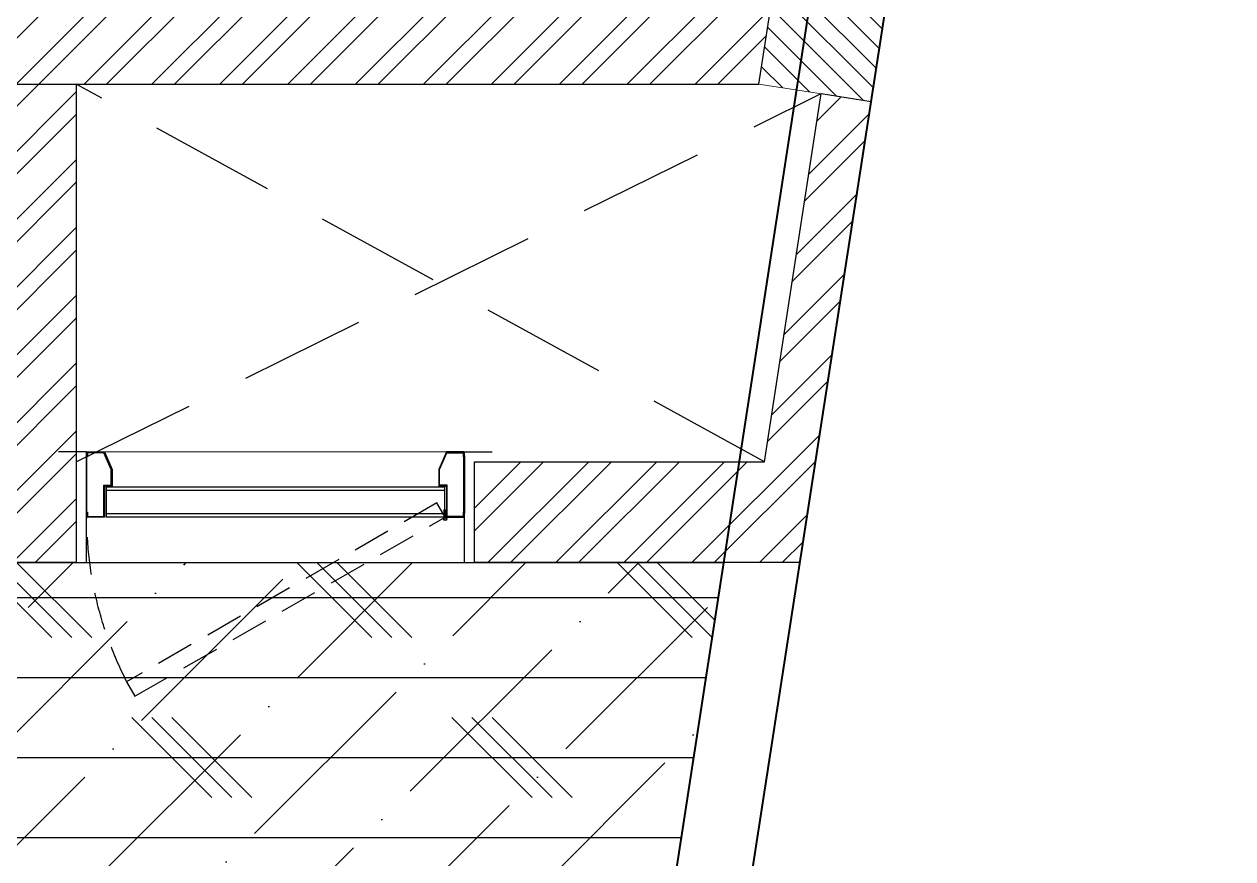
# Model space of a CAD drawing. Header units: millimetres. Extents: x 263321 to 2483465, y 33647 to 614421.
# Drawn here: x 2413343 to 2415741, y 394769 to 396426 of the extents above; entities that cross this region are included whole.
import ezdxf

# ---------------------------------------------------------------- set-up
doc = ezdxf.new("R2010")
doc.units = ezdxf.units.MM
doc.linetypes.add('HIDDEN', pattern=[0.375, 0.25, -0.125])
for name, color, linetype, lineweight in [('A-PLAN-COLUMN', 3, 'Continuous', 0), ('A-PLAN-RCC-HATCH', 8, 'Continuous', 13), ('A-PLAN-THIN', 251, 'Continuous', 15), ('TOA-FL-CPT-1', 8, 'Continuous', 5), ('WALL', 6, 'Continuous', 40)]:
    doc.layers.add(name, color=color, linetype=linetype, lineweight=lineweight)
for name, color, linetype in [('A-PLAN-DOOR', 7, 'Continuous'), ('A-PLAN-HIDDEN', 1, 'HIDDEN'), ('A-PLAN-WALL', 6, 'Continuous'), ('A-PLAN-WALL HATCH', 8, 'Continuous'), ('CEILING TOA', 250, 'Continuous'), ('FLOORING TOA', 7, 'Continuous')]:
    doc.layers.add(name, color=color, linetype=linetype)
pattern_1 = [(45, (-42266.07, -300862.51), (-67.35192, 67.35192), []), (45, (-42221.17, -300862.51), (-67.35192, 67.35192), [])]

# ---------------------------------------------------------------- blocks, each defined once
blk = doc.blocks.new('Rest room-2.0')
at = {"layer": 'A-PLAN-RCC-HATCH'}
h = blk.add_hatch(dxfattribs=at)
h.set_pattern_fill('ANSI31', color=256, scale=10, angle=90, style=0)
h.set_pattern_definition([(135, (-235786.27, -223405.926), (-22.4506403, -22.4506403), [])])
h.paths.add_polyline_path([(8927.7, 5864.7), (7117.7, -5885.3), (7117.7, -5885.3), (7117.7, -5885.3), (7340.1, -5919.6), (9150, 5830.4)])
at = {"layer": 'A-PLAN-WALL HATCH'}
h = blk.add_hatch(dxfattribs=at)
h.set_pattern_fill('ANSI32', color=256, scale=10, angle=-90, style=0)
h.set_pattern_definition([(225, (247665.52, -355907.41), (-67.35192, 67.35192), []), (225, (247665.52, -355952.31), (-67.35192, 67.35192), [])])
h.paths.add_polyline_path([(7148.5, -5685.3), (3948.7, -5685.3), (3948.7, -5885.3), (7117.7, -5885.3)])
at = {"layer": 'A-PLAN-COLUMN'}
blk.add_lwpolyline([(8927.7, 5864.7), (7117.7, -5885.3), (7117.7, -5885.3), (7117.7, -5885.3), (7340.1, -5919.6), (9150, 5830.4), (8927.7, 5864.7)], dxfattribs=at)
at = {"layer": 'A-PLAN-WALL'}
blk.add_lwpolyline([(7148.5, -5685.3), (3948.7, -5685.3), (3948.7, -5885.3), (7117.7, -5885.3), (7148.5, -5685.3)], dxfattribs=at)
blk = doc.blocks.new('A$C3F28102C')
at = {"layer": 'A-PLAN-DOOR'}
h = blk.add_hatch(dxfattribs=at)
h.set_pattern_fill('ANSI31', color=256, style=0)
h.set_pattern_definition([(315, (-1529.3283, 1000.1135), (-0.44194174, -0.44194174), [])])
h.paths.add_polyline_path([(1.3, -14.9), (0, -14.9), (0, 0), (1.3, 0)])
h.paths.add_polyline_path([(1.3, 0.2), (1.3, 0), (0, 0), (0, 1.1, 0.115729)])
h.paths.add_polyline_path([(4.9, -14.9), (3.6, -14.9), (3.6, 0), (4.9, 0)])
h.paths.add_polyline_path([(4.9, 0), (3.6, 0), (3.6, 0.2, 0.115729), (4.9, 1.1)])
at = {"layer": 'A-PLAN-DOOR', "color": 2}
for points in [[(1.3, 0.2), (1.3, -14.9), (0, -14.9), (0, 1.1)], [(3.6, 0.2), (3.6, -14.9), (4.9, -14.9), (4.9, 1.1)]]:
    blk.add_lwpolyline(points, dxfattribs=at)
for radius in [3.42, 2.42]:
    blk.add_circle((2.5, 3.4), radius, dxfattribs=at)
blk = doc.blocks.new('shaft door 750')
at = {"layer": 'A-PLAN-DOOR'}
for p, q in [((335.5, 59.8), (-335.5, 59.8)), ((-335.5, 0), (-335.5, 59.8)), ((335.5, 53.4), (-335.5, 53.4)), ((335.5, 0), (335.5, 59.8)), ((335.5, 6.5), (-335.5, 6.5)), ((335.5, 0), (-335.5, 0)), ((-374, -69.8), (-374, -64.8)), ((-374, -64.8), (-374, -69.8))]:
    blk.add_line(p, q, dxfattribs=at)
at = {"layer": 'A-PLAN-DOOR', "linetype": 'HIDDEN', "ltscale": 300}
blk.add_lwpolyline([(336.8, 59.8), (320.3, 31.3), (-295.2, 386.7), (-278.8, 415.2)], close=True, dxfattribs=at)
at = {"layer": 'A-PLAN-DOOR'}
for points in [[(-375, 150), (-375, 150), (-375, -70), (-430, -70)], [(375, 150.2), (375, 150.2), (375, -70), (430, -70)]]:
    blk.add_lwpolyline(points, dxfattribs=at)
for points in [[(-375, 51.9), (-374, 51.9), (-374, -61.8), (-375, -61.8)], [(-372.5, 58.3), (-340.6, 58.3), (-340.6, -3.5), (-325.6, -3.5), (-325.6, -34.7), (-340.2, -68.3), (-372.5, -68.3), (-372.5, -59.8), (-374, -59.8), (-374, -61.8), (-374, -69.8), (-339.1, -69.8), (-324.1, -34.9), (-324.1, -2), (-339.1, -2), (-339.1, 59.8), (-374, 59.8), (-374, 49.9), (-372.5, 49.9)], [(372.5, 58.3), (340.6, 58.3), (340.6, -3.5), (325.6, -3.5), (325.6, -34.7), (340.2, -68.3), (372.5, -68.3), (372.5, -59.8), (374, -59.8), (374, -61.8), (374, -69.8), (339.1, -69.8), (324.1, -34.9), (324.1, -2), (339.1, -2), (339.1, 59.8), (374, 59.8), (374, 49.9), (372.5, 49.9)], [(375, 51.9), (374, 51.9), (374, -61.8), (375, -61.8)]]:
    blk.add_lwpolyline(points, close=True, dxfattribs=at)
at = {"layer": 'A-PLAN-DOOR', "linetype": 'HIDDEN', "ltscale": 300}
blk.add_arc((337.6, 59.8), 711.6, 152.6807, 180, dxfattribs=at)
at = {"layer": 'A-PLAN-THIN'}
for p, q in [((395, 150), (-395, 150)), ((375, -70), (-375, -70))]:
    blk.add_line(p, q, dxfattribs=at)
at = {"layer": 'A-PLAN-DOOR', "xscale": -0.9973404255317604, "yscale": 0.9973404255317604, "zscale": 0.9973404255317604}
blk.add_blockref('A$C3F28102C', (339.1, 59.8), dxfattribs=at)
blk = doc.blocks.new('Pantry Shafts')
at = {"layer": 'A-PLAN-WALL HATCH'}
h = blk.add_hatch(dxfattribs=at)
h.set_pattern_fill('ANSI32', color=256, scale=10, style=0)
h.set_pattern_definition(pattern_1)
h.paths.add_polyline_path([(-1426.1, -8687.5), (-1426.1, -8487.5), (-1426.1, -8487.5), (-1426.1, -8487.5), (-916.1, -8487.5), (-916.1, -7737.5), (-716.1, -7737.5), (-716.1, -8687.5)])
h = blk.add_hatch(dxfattribs=at)
h.set_pattern_fill('ANSI32', color=256, scale=10, style=0)
h.set_pattern_definition(pattern_1)
h.paths.add_polyline_path([(73.9, -8687.5), (73.9, -8487.5), (648.9, -8487.5), (761.5, -7756.5), (860.4, -7771.8), (719.3, -8687.5)])
at = {"layer": 'A-PLAN-HIDDEN', "ltscale": 1000}
for p, q in [((648.9, -8487.5), (-716.1, -7737.5, 0)), ((-716.1, -8487.5, 0), (761.5, -7756.5))]:
    blk.add_line(p, q, dxfattribs=at)
at = {"layer": 'A-PLAN-WALL', "elevation": 0}
for points in [[(-1426.1, -8687.5), (-1426.1, -8487.5), (-1426.1, -8487.5), (-1426.1, -8487.5), (-916.1, -8487.5), (-916.1, -7737.5), (-716.1, -7737.5), (-716.1, -8687.5), (-1426.1, -8687.5)], [(73.9, -8687.5), (73.9, -8487.5), (648.9, -8487.5), (761.5, -7756.5), (860.4, -7771.8), (719.3, -8687.5), (73.9, -8687.5)]]:
    blk.add_lwpolyline(points, dxfattribs=at)
at = {"layer": 'A-PLAN-DOOR', "xscale": -1, "rotation": 180}
blk.add_blockref('shaft door 750', (-321.1, -8537.5, 0), dxfattribs=at)
blk = doc.blocks.new('CHOREE')
for name, p in [('Pantry Shafts', (15248.3, -187.7)), ('Rest room-2.0', (8768.6, -2039.9))]:
    blk.add_blockref(name, p)
blk = doc.blocks.new('BIG CHOORE')
blk.add_blockref('CHOREE', (-2408, -1909))

msp = doc.modelspace()

# ---------------------------------------------------------------- hatches: boundary and pattern name
at = {"layer": 'CEILING TOA', "true_color": 0x939598}
h = msp.add_hatch(dxfattribs=at)
h.set_pattern_fill('ANSI36', color=252, scale=50)
h.set_pattern_definition([(45, (13069.08, -8478.74), (84.189901, 308.696304), [396.875, -79.375, 0, -79.375])])
h.paths.add_polyline_path([(2412264.388, 392305.809), (2414064.388, 392305.809), (2414064.388, 394705.809), (2412264.388, 394705.809)], flags=16)
h.paths.add_polyline_path([(2411946.796, 395357.052), (2414730.394, 395357.052), (2414025.655, 390782.052), (2411946.796, 390782.052)])
at = {"layer": 'FLOORING TOA', "true_color": 0xa953a0}
h = msp.add_hatch(dxfattribs=at)
h.set_pattern_fill('CORK', color=215, scale=50)
h.set_pattern_definition([(0, (0, 0), (0, 158.75), []), (135, (79.38, -79.38), (-317.50014, -317.50014), [224.5065, -224.5065]), (135, (119.06, -79.38), (-317.50014, -317.50014), [224.5065, -224.5065]), (135, (158.75, -79.38), (-317.50014, -317.50014), [224.5065, -224.5065])])
h.paths.add_polyline_path([(2411966.796, 395356.841), (2414730.394, 395357.052), (2414025.655, 390782.052), (2411966.796, 390782.052)])
at = {"layer": 'TOA-FL-CPT-1', "true_color": 0xc7c8ca}
h = msp.add_hatch(dxfattribs=at)
h.set_pattern_fill('AR-PARQ1', color=9, scale=3)
h.set_pattern_definition([(90, (90021.1, 24147), (-914.4, 914.4), [914.4, -914.4]), (90, (90173.5, 24147), (-914.4, 914.4), [914.4, -914.4]), (90, (90325.9, 24147), (-914.4, 914.4), [914.4, -914.4]), (90, (90478.3, 24147), (-914.4, 914.4), [914.4, -914.4]), (90, (90630.7, 24147), (-914.4, 914.4), [914.4, -914.4]), (90, (90783.1, 24147), (-914.4, 914.4), [914.4, -914.4]), (90, (90935.5, 24147), (-914.4, 914.4), [914.4, -914.4]), (0, (90021.1, 25061.4), (914.4, -914.4), [914.4, -914.4]), (0, (90021.1, 25213.8), (914.4, -914.4), [914.4, -914.4]), (0, (90021.1, 25366.2), (914.4, -914.4), [914.4, -914.4]), (0, (90021.1, 25518.6), (914.4, -914.4), [914.4, -914.4]), (0, (90021.1, 25671), (914.4, -914.4), [914.4, -914.4]), (0, (90021.1, 25823.4), (914.4, -914.4), [914.4, -914.4]), (0, (90021.1, 25975.8), (914.4, -914.4), [914.4, -914.4])])
edge = h.paths.add_edge_path()
edge.add_arc((2396128.727, -119195.432), 546828.493, 90.92532943, 95.29958843)
edge.add_line((2345621.769, 425295.567), (2345621.769, 409482.052))
edge.add_line((2345621.769, 409482.052), (2347129.201, 409481.857))
edge.add_arc((2347102.083, 408732.348), 750, 0, 87.9279, ccw=False)
edge.add_line((2347852.083, 408732.348), (2347852.23, 389991.103))
edge.add_line((2347852.23, 389991.103), (2342396.706, 389991.103))
edge.add_line((2342396.706, 389991.103), (2342397.172, 380682.159))
edge.add_line((2342397.172, 380682.159), (2351396.796, 380682.159))
edge.add_line((2351396.796, 380682.159), (2351396.796, 379682.052))
edge.add_line((2351396.796, 379682.052), (2350496.796, 379682.052))
edge.add_line((2350496.796, 379682.052), (2350496.796, 377891.004))
edge.add_arc((2372893.597, 61240.666), 317441.417, 85.95303216, 94.04581501, ccw=False)
edge.add_line((2395296.77, 377890.553), (2395296.77, 379682.052))
edge.add_line((2395296.77, 379682.052), (2394396.796, 379682.052))
edge.add_line((2394396.796, 379682.052), (2394396.796, 380682.052))
edge.add_line((2394396.796, 380682.052), (2405177.531, 380682.052))
edge.add_line((2405177.531, 380682.052), (2405177.531, 389182.052))
edge.add_line((2405177.531, 389182.052), (2406496.796, 389182.052))
edge.add_line((2406496.796, 389182.052), (2406496.796, 383082.052))
edge.add_line((2406496.796, 383082.052), (2408136.796, 383082.052))
edge.add_line((2408136.796, 383082.052), (2408136.796, 389182.052))
edge.add_line((2408136.796, 389182.052), (2413779.159, 389181.861))
edge.add_line((2413779.159, 389181.861), (2414010.251, 390682.052))
edge.add_line((2414010.251, 390682.052), (2405396.796, 390682.052))
edge.add_line((2405396.796, 390682.052), (2405396.796, 411581.926))
edge.add_line((2405396.796, 411581.926), (2403146.796, 411581.926))
edge.add_arc((2403146.796, 411881.926), 300, 180, 270, ccw=False)
edge.add_line((2402846.796, 411881.926), (2402846.796, 413382.052))
edge.add_arc((2403146.796, 413382.052), 300, 90, 180, ccw=False)
edge.add_line((2403146.796, 413682.052), (2417553.202, 413682.052))
edge.add_line((2417553.202, 413682.052), (2417799.7, 415282.257))
edge.add_line((2417799.7, 415282.257), (2411837.001, 415281.729))
edge.add_line((2411837.001, 415281.729), (2411837.001, 417657.174))
edge.add_line((2411837.001, 417657.174), (2416421.528, 417657.174))
edge.add_line((2416421.528, 417657.174), (2416421.528, 418657.174))
edge.add_line((2416421.528, 418657.174), (2411836.796, 418657.174))
edge.add_line((2411836.796, 418657.174), (2411836.796, 421262.052))
edge.add_line((2411836.796, 421262.052), (2410296.796, 421262.052))
edge.add_line((2410296.796, 421262.052), (2410296.796, 415281.575))
edge.add_line((2410296.796, 415281.575), (2402846.796, 415281.575))
edge.add_line((2402846.796, 415281.575), (2402846.796, 424532.052))
edge.add_line((2402846.796, 424532.052), (2402846.796, 424581.286))
edge.add_line((2402846.796, 424581.286), (2395396.796, 424582.052))
edge.add_line((2395396.796, 424582.052), (2395396.796, 423682.052))
edge.add_line((2395396.796, 423682.052), (2394396.796, 423682.052))
edge.add_line((2394396.796, 423682.052), (2394396.796, 424581.86))
edge.add_line((2394396.796, 424581.86), (2387296.514, 424582.052))
edge.add_line((2387296.514, 424582.052), (2387297.806, 427561.749))
h.paths.add_polyline_path([(2357571.796, 409582.052), (2403896.373, 409582.052), (2403899.547, 394952.31), (2375096.795, 394783.782), (2375096.795, 396862.052), (2373596.796, 396864.771), (2373596.796, 394782.052), (2369971.795, 394800.838), (2370046.875, 396862.052), (2368385.069, 396703.686), (2368471.796, 394819.625), (2357571.796, 394782.052)], flags=16)
h.paths.add_polyline_path([(2363596.796, 414832.306), (2384296.459, 414782.218), (2384296.434, 411581.926), (2384538.462, 411581.927), (2384538.462, 409582.052), (2378653.494, 409582.052), (2378650.056, 411581.898), (2363596.796, 411631.98)], flags=16)
h.paths.add_polyline_path([(2392707.043, 411682.849), (2384396.821, 411683.632), (2384396.821, 414782.218), (2392707.043, 414781.434)], flags=16)
h.paths.add_polyline_path([(2400346.796, 422010.357), (2401546.802, 422010.357), (2401546.802, 416210.358), (2400346.796, 416210.358)], flags=16)
h.paths.add_polyline_path([(2349453.189, 392877.837), (2349451.159, 392879.273), (2349451.159, 390061.804), (2349453.189, 390060.368)], flags=16)
h.paths.add_polyline_path([(2379396.791, 389980.182), (2384396.796, 389980.182), (2384396.796, 392980.182), (2379396.791, 392980.182)], flags=16)

# ---------------------------------------------------------------- linework, layer by layer
at = {"layer": 'CEILING TOA', "elevation": 0}
msp.add_lwpolyline([(2411946.796, 395357.052), (2414730.394, 395357.052), (2414025.655, 390782.052), (2411946.796, 390782.052)], close=True, dxfattribs=at)
at = {"layer": 'FLOORING TOA', "elevation": 0}
msp.add_lwpolyline([(2411966.796, 395356.841), (2414730.394, 395357.052), (2414025.655, 390782.052), (2411966.796, 390782.052)], close=True, dxfattribs=at)
at = {"layer": 'WALL', "elevation": 0}
msp.add_lwpolyline([(2418875.685, 421282.052), (2418723.916, 421282.052), (2412839.537, 383082.052), (2412991.306, 383082.052), (2418875.685, 421282.052)], dxfattribs=at)

# ---------------------------------------------------------------- block references
msp.add_blockref('BIG CHOORE', (2401322.534, 406141.239))

doc.saveas('drawing.dxf')
